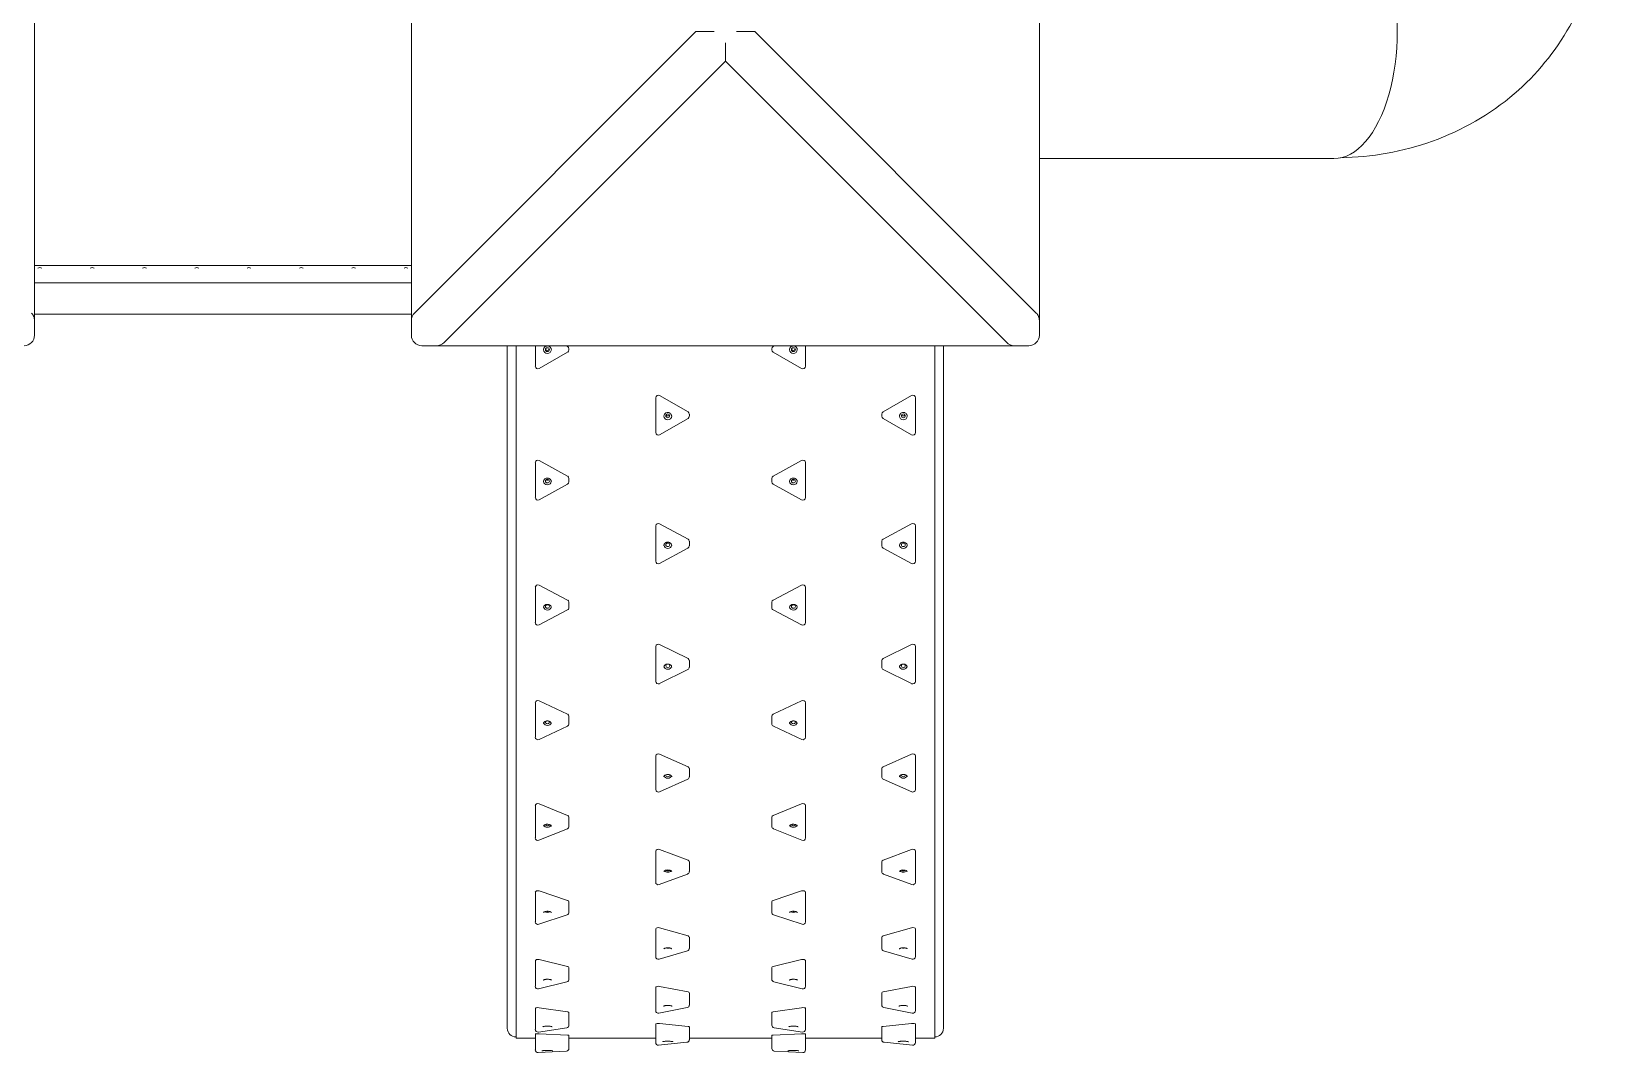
# Model space of a CAD drawing. Header units: metres. Extents: x 0 to 8289, y -3461 to 3061.
# Drawn here: x 4472 to 8289, y -2476 to 0 of the extents above; entities that cross this region are included whole.
import ezdxf

# ---------------------------------------------------------------- set-up
doc = ezdxf.new("R2010")
doc.units = ezdxf.units.M
doc.layers.add('ceco.net 249', color=7, linetype='Continuous', lineweight=9)

msp = doc.modelspace()

# ---------------------------------------------------------------- linework, layer by layer
at = {"layer": 'ceco.net 249'}
for p, q in [((4479.7, 700.7), (4479.7, -700.7)), ((5394.1, 700.7), (5394.1, -700.7)), ((6918, -700.7), (6918, 700.7)), ((6084.2, 0), (6128.9, 0)), ((6183.3, 0), (6227.9, 0)), ((6084.2, 0), (5401.5, -682.7)), ((6156.1, -27.2), (6156.1, -71.8)), ((6227.9, 0), (6910.6, -682.7)), ((6156.1, -71.8), (5473.4, -754.5)), ((6156.1, -71.8), (6838.8, -754.5)), ((7632.6, -308), (6918, -308)), ((5394.1, -567.4), (4479.7, -567.4)), ((5394.1, -609.6), (4479.7, -609.6)), ((5394.1, -685.8), (4479.7, -685.8)), ((4479.7, -700.7), (4479.7, -736.6)), ((5394.1, -700.7), (5394.1, -736.6)), ((6918, -736.6), (6918, -700.7)), ((5419.5, -762), (5455.4, -762)), ((5455.4, -762), (6856.7, -762)), ((5627, -762), (5627, -2417.2)), ((5648.1, -2441.5), (5648.1, -762)), ((5695, -811.7), (5695, -762)), ((5770.3, -762), (5773.4, -763.8)), ((6275.2, -762), (6272, -763.8)), ((6350.5, -811.7), (6350.5, -762)), ((6664.1, -2441.5), (6664.1, -762)), ((6685.1, -2417.2), (6685.1, -762)), ((6856.7, -762), (6892.6, -762)), ((5704.5, -817.2), (5773.4, -777.5)), ((5776.6, -772), (5776.6, -769.2)), ((6268.9, -769.2), (6268.9, -772)), ((6272, -777.5), (6341, -817.2)), ((5987.1, -894), (5987.1, -888.5)), ((5987.1, -972.4), (5987.1, -894)), ((5996.6, -883.1), (6065.5, -922.3)), ((6607.7, -883.1), (6538.7, -922.3)), ((6617.2, -894), (6617.2, -888.5)), ((6617.2, -972.4), (6617.2, -894)), ((5996.5, -977.9), (6065.5, -938.7)), ((6068.7, -933.2), (6068.7, -927.7)), ((6535.6, -927.7), (6535.6, -933.2)), ((6538.8, -938.7), (6607.7, -977.9)), ((5695, -1053.5), (5695, -1045.3)), ((5695, -1130.4), (5695, -1053.5)), ((5704.5, -1040), (5773.4, -1078.4)), ((6341, -1040), (6272, -1078.4)), ((6350.5, -1053.5), (6350.5, -1045.3)), ((6350.5, -1130.4), (6350.5, -1053.5)), ((5704.4, -1135.9), (5773.3, -1097.5)), ((5776.6, -1091.9), (5776.6, -1083.7)), ((6268.9, -1083.7), (6268.9, -1091.9)), ((6272.1, -1097.5), (6341.1, -1135.9)), ((5987.1, -1209.6), (5987.1, -1198.7)), ((5987.1, -1284.4), (5987.1, -1209.6)), ((5996.6, -1193.6), (6065.5, -1231)), ((6607.7, -1193.6), (6538.7, -1231)), ((6617.2, -1209.6), (6617.2, -1198.7)), ((6617.2, -1284.4), (6617.2, -1209.6)), ((5996.4, -1290), (6065.4, -1252.6)), ((6068.7, -1247), (6068.7, -1236.1)), ((6535.6, -1236.1), (6535.6, -1247)), ((6538.9, -1252.6), (6607.8, -1290)), ((5695, -1361.1), (5695, -1347.7)), ((5695, -1433.3), (5695, -1361.1)), ((5704.5, -1342.7), (5773.4, -1378.8)), ((6341, -1342.7), (6272, -1378.8)), ((6350.5, -1361.1), (6350.5, -1347.7)), ((6350.5, -1433.3), (6350.5, -1361.1)), ((5704.3, -1438.9), (5773.2, -1402.8)), ((5776.6, -1397.2), (5776.6, -1383.8)), ((6268.9, -1383.8), (6268.9, -1397.2)), ((6272.3, -1402.8), (6341.2, -1438.9)), ((5996.6, -1486.3), (6065.5, -1520.8)), ((6607.7, -1486.3), (6538.7, -1520.8)), ((5987.1, -1506.9), (5987.1, -1491.1)), ((5987.1, -1575.9), (5987.1, -1506.9)), ((6068.7, -1541.4), (6068.7, -1525.5)), ((6535.6, -1525.5), (6535.6, -1541.4)), ((6617.2, -1506.9), (6617.2, -1491.1)), ((6617.2, -1575.9), (6617.2, -1506.9)), ((5996.2, -1581.5), (6065.2, -1547.1)), ((6539.1, -1547.1), (6608, -1581.5)), ((5695, -1645.9), (5695, -1627.7)), ((5704.5, -1623.2), (5773.4, -1655.8)), ((6341, -1623.2), (6272, -1655.8)), ((6350.5, -1645.9), (6350.5, -1627.7)), ((5695, -1711.1), (5695, -1645.9)), ((5776.6, -1678.5), (5776.6, -1660.3)), ((6268.9, -1660.3), (6268.9, -1678.5)), ((6350.5, -1711.1), (6350.5, -1645.9)), ((5704, -1716.9), (5773, -1684.3)), ((6272.5, -1684.3), (6341.4, -1716.9)), ((5996.6, -1752.4), (6065.5, -1782.9)), ((6607.7, -1752.4), (6538.7, -1782.9)), ((5987.1, -1777), (5987.1, -1756.6)), ((5987.1, -1838), (5987.1, -1777)), ((6068.7, -1807.5), (6068.7, -1787.1)), ((6535.6, -1787.1), (6535.6, -1807.5)), ((6617.2, -1777), (6617.2, -1756.6)), ((6617.2, -1838), (6617.2, -1777)), ((5996, -1843.8), (6064.9, -1813.3)), ((6539.3, -1813.3), (6608.3, -1843.8)), ((5695, -1899.2), (5695, -1876.8)), ((5695, -1955.5), (5695, -1899.2)), ((5704.5, -1872.9), (5773.4, -1901)), ((5776.6, -1927.4), (5776.6, -1904.9)), ((6268.9, -1904.9), (6268.9, -1927.4)), ((6341, -1872.9), (6272, -1901)), ((6350.5, -1899.2), (6350.5, -1876.8)), ((6350.5, -1955.5), (6350.5, -1899.2)), ((5703.7, -1961.4), (5772.7, -1933.3)), ((6272.8, -1933.3), (6341.8, -1961.4)), ((5996.6, -1983.8), (6065.5, -2009.4)), ((6607.7, -1983.8), (6538.7, -2009.4)), ((5987.1, -2011.6), (5987.1, -1987.3)), ((5987.1, -2062.8), (5987.1, -2011.6)), ((6068.7, -2037.2), (6068.7, -2012.9)), ((6535.6, -2012.9), (6535.6, -2037.2)), ((6617.2, -2011.6), (6617.2, -1987.3)), ((6617.2, -2062.8), (6617.2, -2011.6)), ((5995.6, -2068.8), (6064.6, -2043.2)), ((6539.7, -2043.2), (6608.6, -2068.8)), ((5695, -2113.4), (5695, -2087.4)), ((5704.5, -2084.2), (5773.4, -2107)), ((6341, -2084.2), (6272, -2107)), ((6350.5, -2113.4), (6350.5, -2087.4)), ((5695, -2159), (5695, -2113.4)), ((5776.6, -2136.2), (5776.6, -2110.2)), ((6268.9, -2110.2), (6268.9, -2136.2)), ((6350.5, -2159), (6350.5, -2113.4)), ((5703.3, -2165), (5772.2, -2142.2)), ((5996.6, -2173.4), (6065.5, -2193.3)), ((6273.2, -2142.2), (6342.2, -2165)), ((6607.7, -2173.4), (6538.7, -2193.3)), ((5987.1, -2203.6), (5987.1, -2176.1)), ((5987.1, -2243.4), (5987.1, -2203.6)), ((6068.7, -2223.5), (6068.7, -2196)), ((6535.6, -2196), (6535.6, -2223.5)), ((6617.2, -2203.6), (6617.2, -2176.1)), ((6617.2, -2243.4), (6617.2, -2203.6)), ((5704.5, -2250.7), (5773.4, -2267.5)), ((5995.2, -2249.5), (6064.1, -2229.6)), ((6341, -2250.7), (6272, -2267.5)), ((6540.1, -2229.6), (6609.1, -2249.5)), ((5695, -2281.8), (5695, -2253)), ((5695, -2315.4), (5695, -2281.8)), ((5776.6, -2298.6), (5776.6, -2269.8)), ((6268.9, -2269.8), (6268.9, -2298.6)), ((6350.5, -2281.8), (6350.5, -2253)), ((6350.5, -2315.4), (6350.5, -2281.8)), ((5702.8, -2321.6), (5771.8, -2304.8)), ((5987.1, -2347.2), (5987.1, -2317.4)), ((5996.6, -2315.5), (6065.5, -2329.1)), ((6273.7, -2304.8), (6342.6, -2321.6)), ((6607.7, -2315.5), (6538.7, -2329.1)), ((6617.2, -2347.2), (6617.2, -2317.4)), ((5987.1, -2374.4), (5987.1, -2347.2)), ((6068.7, -2360.8), (6068.7, -2331)), ((6535.6, -2331), (6535.6, -2360.8)), ((6617.2, -2374.4), (6617.2, -2347.2)), ((5695, -2399.4), (5695, -2368.8)), ((5695, -2420), (5695, -2399.4)), ((5704.5, -2367.3), (5773.4, -2377.6)), ((5776.6, -2409.7), (5776.6, -2379.1)), ((5994.6, -2380.7), (6063.6, -2367.1)), ((6268.9, -2379.1), (6268.9, -2409.7)), ((6341, -2367.3), (6272, -2377.6)), ((6350.5, -2399.4), (6350.5, -2368.8)), ((6350.5, -2420), (6350.5, -2399.4)), ((6540.7, -2367.1), (6609.6, -2380.7)), ((5695, -2441.5), (5648.1, -2441.5)), ((5695, -2462.7), (5695, -2431)), ((5702.3, -2426.3), (5771.2, -2416)), ((5704.5, -2430.6), (5773.4, -2434)), ((5776.6, -2466.1), (5776.6, -2434.5)), ((5987.1, -2441.5), (5776.6, -2441.5)), ((5987.1, -2438), (5987.1, -2406.7)), ((5987.1, -2451.8), (5987.1, -2438)), ((5996.6, -2405.8), (6065.5, -2412.7)), ((6068.7, -2444.9), (6068.7, -2413.6)), ((6268.9, -2441.5), (6068.7, -2441.5)), ((6268.9, -2434.5), (6268.9, -2466.1)), ((6341, -2430.6), (6272, -2434)), ((6274.3, -2416), (6343.2, -2426.3)), ((6350.5, -2462.7), (6350.5, -2431)), ((6535.6, -2441.5), (6350.5, -2441.5)), ((6535.6, -2413.6), (6535.6, -2444.9)), ((6607.7, -2405.8), (6538.7, -2412.7)), ((6617.2, -2438), (6617.2, -2406.7)), ((6617.2, -2451.8), (6617.2, -2438)), ((6664.1, -2441.5), (6617.2, -2441.5)), ((5695, -2469.6), (5695, -2462.7)), ((5701.6, -2475.9), (5770.6, -2472.5)), ((5994, -2458.1), (6063, -2451.2)), ((6274.9, -2472.5), (6343.8, -2475.9)), ((6350.5, -2469.6), (6350.5, -2462.7)), ((6541.3, -2451.2), (6610.2, -2458.1))]:
    msp.add_line(p, q, dxfattribs=at)
for centre, radius, start, end in [((4492.8, -585.4), 12.7, 68.0578, 111.9422), ((4619.8, -585.4), 12.7, 68.0578, 111.9422), ((4746.8, -585.4), 12.7, 68.0578, 111.9422), ((4873.8, -585.4), 12.7, 68.0578, 111.9422), ((5000.1, -585.4), 12.7, 68.0578, 111.9422), ((5127.1, -585.4), 12.7, 68.0578, 111.9422), ((5254.1, -585.4), 12.7, 68.0578, 111.9422), ((5381.1, -585.4), 12.7, 68.0578, 111.9422), ((5419.5, -700.7), 25.4, 135, 180), ((4454.3, -736.6), 25.4, 270, 0), ((5419.5, -736.6), 25.4, 180, 270), ((5455.4, -736.6), 25.4, 270, 315), ((6856.7, -736.6), 25.4, 225, 270), ((6892.6, -736.6), 25.4, 270, 0), ((5770.3, -772), 6.35, 299.9055, 0), ((6275.2, -772), 6.35, 180, 240.0945), ((5701.3, -811.7), 6.35, 180, 299.9055), ((6344.2, -811.7), 6.35, 240.0945, 0), ((6062.3, -933.2), 6.35, 299.6217, 0), ((6541.9, -933.2), 6.35, 180, 240.3783), ((5993.4, -972.4), 6.35, 180, 299.6217), ((6610.8, -972.4), 6.35, 240.3783, 0), ((5770.3, -1091.9), 6.35, 299.1474, 0), ((6275.2, -1091.9), 6.35, 180, 240.8526), ((5701.3, -1130.4), 6.35, 180, 299.1474), ((6344.2, -1130.4), 6.35, 240.8526, 0), ((6062.3, -1247), 6.35, 298.4812, 0), ((6541.9, -1247), 6.35, 180, 241.5188), ((5993.4, -1284.4), 6.35, 180, 298.4812), ((6610.8, -1284.4), 6.35, 241.5188, 0), ((5770.3, -1397.2), 6.35, 297.6211, 0), ((6275.2, -1397.2), 6.35, 180, 242.3789), ((5701.3, -1433.3), 6.35, 180, 297.6211), ((6344.2, -1433.3), 6.35, 242.3789, 0), ((6062.3, -1541.4), 6.35, 296.5651, 0), ((6541.9, -1541.4), 6.35, 180, 243.4349), ((5993.4, -1575.9), 6.35, 180, 296.5651), ((6610.8, -1575.9), 6.35, 243.4349, 0), ((5770.3, -1678.5), 6.35, 295.3112, 0), ((6275.2, -1678.5), 6.35, 180, 244.6888), ((5701.3, -1711.1), 6.35, 180, 295.3112), ((6344.2, -1711.1), 6.35, 244.6888, 0), ((6062.3, -1807.5), 6.35, 293.8587, 0), ((6541.9, -1807.5), 6.35, 180, 246.1413), ((5993.4, -1838), 6.35, 180, 293.8587), ((6610.8, -1838), 6.35, 246.1413, 0), ((5770.3, -1927.4), 6.35, 292.2077, 0), ((6275.2, -1927.4), 6.35, 180, 247.7923), ((5701.3, -1955.5), 6.35, 180, 292.2077), ((6344.2, -1955.5), 6.35, 247.7923, 0), ((6062.3, -2037.2), 6.35, 290.3606, 0), ((6541.9, -2037.2), 6.35, 180, 249.6394), ((5993.4, -2062.8), 6.35, 180, 290.3606), ((6610.8, -2062.8), 6.35, 249.6394, 0), ((5770.3, -2136.2), 6.35, 288.3225, 0), ((6275.2, -2136.2), 6.35, 180, 251.6775), ((5701.3, -2159), 6.35, 180, 288.3225), ((6344.2, -2159), 6.35, 251.6775, 0), ((5993.4, -2243.4), 6.35, 180, 286.1021), ((6062.3, -2223.5), 6.35, 286.1021, 0), ((6541.9, -2223.5), 6.35, 180, 253.8979), ((6610.8, -2243.4), 6.35, 253.8979, 0), ((5701.3, -2315.4), 6.35, 180, 283.7122), ((5770.3, -2298.6), 6.35, 283.7122, 0), ((6275.2, -2298.6), 6.35, 180, 256.2878), ((6344.2, -2315.4), 6.35, 256.2878, 0), ((6062.3, -2360.8), 6.35, 281.1702, 0), ((6541.9, -2360.8), 6.35, 180, 258.8298), ((5993.4, -2374.4), 6.35, 180, 281.1702), ((6610.8, -2374.4), 6.35, 258.8298, 0), ((5648.1, -2417.2), 21.1, 180, 270), ((5701.3, -2420), 6.35, 180, 278.4988), ((5770.3, -2409.7), 6.35, 278.4988, 0), ((6275.2, -2409.7), 6.35, 180, 261.5012), ((6344.2, -2420), 6.35, 261.5012, 0), ((6664.1, -2417.2), 21.1, 270, 360), ((5701.3, -2469.6), 6.35, 180, 272.8807), ((5770.3, -2466.1), 6.35, 272.8807, 0), ((5993.4, -2451.8), 6.35, 180, 275.7251), ((6062.3, -2444.9), 6.35, 275.7251, 0), ((6275.2, -2466.1), 6.35, 180, 267.1193), ((6344.2, -2469.6), 6.35, 267.1193, 0), ((6541.9, -2444.9), 6.35, 180, 264.2749), ((6610.8, -2451.8), 6.35, 264.2749, 0)]:
    msp.add_arc(centre, radius, start, end, dxfattribs=at)
at = {"layer": 'ceco.net 249', "extrusion": (0, 0, -1)}
for centre, major_axis, ratio, start_param, end_param in [((7632.6, 0), (0, 308), 0.5, 0, 3.141593), ((7632.6, 0), (0, 308), 0.5, 0, 3.141593), ((5724.3, -771.5), (9.52, 0), 0.996195, 0.029204, 3.112388), ((5724.3, -769.2), (4.76, 0), 0.996195, 0.235473, 2.90612), ((5770.3, -769.2), (6.35, 0), 0.996195, 5.235988, 6.283185), ((6275.2, -769.2), (-6.35, 0), 0.996195, 0, 1.047198), ((6321.2, -771.5), (-9.52, 0), 0.996195, 3.170797, 6.253981), ((6321.2, -769.2), (-4.76, 0), 0.996195, 3.377066, 6.047712), ((5993.4, -888.5), (6.35, 0), 0.984808, 3.141593, 5.235988), ((6610.8, -888.5), (-6.35, 0), 0.984808, 1.047198, 3.141593), ((6016.4, -932.1), (9.52, 0), 0.984808, 0.059118, 3.082475), ((6016.4, -927.7), (4.76, 0), 0.984808, 0.489523, 2.652069), ((6062.3, -927.7), (6.35, 0), 0.984808, 5.235988, 6.283185), ((6541.9, -927.7), (-6.35, 0), 0.984808, 0, 1.047198), ((6587.9, -932.1), (-9.52, 0), 0.984808, 3.20071, 6.224067), ((6587.9, -927.7), (-4.76, 0), 0.984808, 3.631116, 5.793662), ((5701.3, -1045.3), (6.35, 0), 0.965926, 3.141593, 5.235988), ((6344.2, -1045.3), (-6.35, 0), 0.965926, 1.047198, 3.141593), ((5724.3, -1090.3), (9.52, 0), 0.965926, 0.090535, 3.051058), ((5724.3, -1083.7), (4.76, 0), 0.965926, 0.795954, 2.345639), ((5770.3, -1083.7), (6.35, 0), 0.965926, 5.235988, 6.283185), ((6275.2, -1083.7), (-6.35, 0), 0.965926, 0, 1.047198), ((6321.2, -1090.3), (-9.52, 0), 0.965926, 3.232128, 6.19265), ((6321.2, -1083.7), (-4.76, 0), 0.965926, 3.937546, 5.487232), ((5993.4, -1198.7), (6.35, 0), 0.939693, 3.141593, 5.235988), ((6610.8, -1198.7), (-6.35, 0), 0.939693, 1.047198, 3.141593), ((6016.4, -1244.8), (9.52, 0), 0.939693, 0.124446, 3.017147), ((6016.4, -1236.1), (4.76, 0), 0.939693, 1.327658, 1.813934), ((6062.3, -1236.1), (6.35, 0), 0.939693, 5.235988, 6.283185), ((6541.9, -1236.1), (-6.35, 0), 0.939693, 0, 1.047198), ((6587.9, -1244.8), (-9.52, 0), 0.939693, 3.266038, 6.15874), ((6587.9, -1236.1), (-4.76, 0), 0.939693, 4.469251, 4.955527), ((5701.3, -1347.7), (6.35, 0), 0.906308, 3.141593, 5.235988), ((6344.2, -1347.7), (-6.35, 0), 0.906308, 1.047198, 3.141593), ((5724.3, -1394.5), (9.52, 0), 0.906308, 0.162211, 2.979382), ((5770.3, -1383.8), (6.35, 0), 0.906308, 5.235988, 6.283185), ((6275.2, -1383.8), (-6.35, 0), 0.906308, 0, 1.047198), ((6321.2, -1394.5), (-9.52, 0), 0.906308, 3.303804, 6.120974), ((5993.4, -1491.1), (6.35, 0), 0.866025, 3.141593, 5.235988), ((6610.8, -1491.1), (-6.35, 0), 0.866025, 1.047198, 3.141593), ((6062.3, -1525.5), (6.35, 0), 0.866025, 5.235988, 6.283185), ((6541.9, -1525.5), (-6.35, 0), 0.866025, 0, 1.047198), ((6016.4, -1538.2), (9.52, 0), 0.866025, 0.205877, 2.935715), ((6587.9, -1538.2), (-9.52, 0), 0.866025, 3.34747, 6.077308), ((5701.3, -1627.7), (6.35, 0), 0.819152, 3.141593, 5.235988), ((6344.2, -1627.7), (-6.35, 0), 0.819152, 1.047198, 3.141593), ((5724.3, -1674.9), (9.52, 0), 0.819152, 0.258783, 2.882809), ((5724.3, -1674.9), (4.76, 0), 0.819152, 1.570796, 3.827599), ((5724.3, -1674.9), (4.76, 0), 0.819152, 5.597179, 7.853982), ((5770.3, -1660.3), (6.35, 0), 0.819152, 5.235988, 6.283185), ((6275.2, -1660.3), (-6.35, 0), 0.819152, 0, 1.047198), ((6321.2, -1674.9), (-9.52, 0), 0.819152, 3.400376, 6.024402), ((6321.2, -1674.9), (-4.76, 0), 0.819152, 4.712389, 6.969191), ((6321.2, -1674.9), (-4.76, 0), 0.819152, 2.455587, 4.712389), ((5993.4, -1756.6), (6.35, 0), 0.766044, 3.141593, 5.235988), ((6610.8, -1756.6), (-6.35, 0), 0.766044, 1.047198, 3.141593), ((6062.3, -1787.1), (6.35, 0), 0.766044, 5.235988, 6.283185), ((6541.9, -1787.1), (-6.35, 0), 0.766044, 0, 1.047198), ((6016.4, -1803.4), (9.52, 0), 0.766044, 0.326678, 2.814915), ((6016.4, -1803.4), (4.76, 0), 0.766044, 1.570796, 3.405314), ((6016.4, -1803.4), (4.76, 0), 0.766044, 6.019464, 7.853982), ((6587.9, -1803.4), (-9.52, 0), 0.766044, 3.46827, 5.956508), ((6587.9, -1803.4), (-4.76, 0), 0.766044, 4.712389, 6.546907), ((6587.9, -1803.4), (-4.76, 0), 0.766044, 2.877871, 4.712389), ((5701.3, -1876.8), (6.35, 0), 0.707107, 3.141593, 5.235988), ((5770.3, -1904.9), (6.35, 0), 0.707107, 5.235988, 6.283185), ((6275.2, -1904.9), (-6.35, 0), 0.707107, 0, 1.047198), ((6344.2, -1876.8), (-6.35, 0), 0.707107, 1.047198, 3.141593), ((5724.3, -1922.9), (9.52, 0), 0.707107, 0.419233, 2.72236), ((5724.3, -1922.9), (4.76, 0), 0.707107, 1.570796, 3.036765), ((5724.3, -1922.9), (4.76, 0), 0.707107, 0.104827, 1.570796), ((6321.2, -1922.9), (-9.52, 0), 0.707107, 3.560826, 5.863952), ((6321.2, -1922.9), (-4.76, 0), 0.707107, 4.712389, 6.178358), ((6321.2, -1922.9), (-4.76, 0), 0.707107, 3.24642, 4.712389), ((5993.4, -1987.3), (6.35, 0), 0.642788, 3.141593, 5.235988), ((6610.8, -1987.3), (-6.35, 0), 0.642788, 1.047198, 3.141593), ((6062.3, -2012.9), (6.35, 0), 0.642788, 5.235988, 6.283185), ((6541.9, -2012.9), (-6.35, 0), 0.642788, 0, 1.047198), ((6016.4, -2032.4), (9.52, 0), 0.642788, 0.551509, 2.590084), ((6016.4, -2032.4), (4.76, 0), 0.642788, 1.570796, 2.629827), ((6016.4, -2032.4), (4.76, 0), 0.642788, 0.511766, 1.570796), ((6587.9, -2032.4), (-9.52, 0), 0.642788, 3.693101, 5.731677), ((6587.9, -2032.4), (-4.76, 0), 0.642788, 4.712389, 5.77142), ((6587.9, -2032.4), (-4.76, 0), 0.642788, 3.653358, 4.712389), ((5701.3, -2087.4), (6.35, 0), 0.573576, 3.141593, 5.235988), ((6344.2, -2087.4), (-6.35, 0), 0.573576, 1.047198, 3.141593), ((5724.3, -2131), (9.52, 0), 0.573576, 0.750967, 2.390626), ((5724.3, -2131), (4.76, 0), 0.573576, 1.570796, 1.962958), ((5724.3, -2131), (4.76, 0), 0.573576, 1.178634, 1.570796), ((5770.3, -2110.2), (6.35, 0), 0.573576, 5.235988, 6.283185), ((6275.2, -2110.2), (-6.35, 0), 0.573576, 0, 1.047198), ((6321.2, -2131), (-9.52, 0), 0.573576, 3.892559, 5.532219), ((6321.2, -2131), (-4.76, 0), 0.573576, 4.712389, 5.104551), ((6321.2, -2131), (-4.76, 0), 0.573576, 4.320227, 4.712389), ((5993.4, -2176.1), (6.35, 0), 0.5, 3.141593, 5.235988), ((6610.8, -2176.1), (-6.35, 0), 0.5, 1.047198, 3.141593), ((6062.3, -2196), (6.35, 0), 0.5, 5.235988, 6.283185), ((6541.9, -2196), (-6.35, 0), 0.5, 0, 1.047198), ((5701.3, -2253), (6.35, 0), 0.422618, 3.141593, 5.235988), ((6016.4, -2218), (9.52, 0), 0.5, 1.11323, 2.028363), ((6344.2, -2253), (-6.35, 0), 0.422618, 1.047198, 3.141593), ((6587.9, -2218), (-9.52, 0), 0.5, 4.254823, 5.169955), ((5770.3, -2269.8), (6.35, 0), 0.422618, 5.235988, 6.283185), ((6275.2, -2269.8), (-6.35, 0), 0.422618, 0, 1.047198), ((5993.4, -2317.4), (6.35, 0), 0.34202, 3.141593, 5.235988), ((6610.8, -2317.4), (-6.35, 0), 0.34202, 1.047198, 3.141593), ((6062.3, -2331), (6.35, 0), 0.34202, 5.235988, 6.283185), ((6541.9, -2331), (-6.35, 0), 0.34202, 0, 1.047198), ((5701.3, -2368.8), (6.35, 0), 0.258819, 3.141593, 5.235988), ((5770.3, -2379.1), (6.35, 0), 0.258819, 5.235988, 6.283185), ((6275.2, -2379.1), (-6.35, 0), 0.258819, 0, 1.047198), ((6344.2, -2368.8), (-6.35, 0), 0.258819, 1.047198, 3.141593), ((5701.3, -2431), (6.35, 0), 0.087156, 3.141593, 5.235988), ((5770.3, -2434.5), (6.35, 0), 0.087156, 5.235988, 6.283185), ((5993.4, -2406.7), (6.35, 0), 0.173648, 3.141593, 5.235988), ((6062.3, -2413.6), (6.35, 0), 0.173648, 5.235988, 6.283185), ((6275.2, -2434.5), (-6.35, 0), 0.087156, 0, 1.047198), ((6344.2, -2431), (-6.35, 0), 0.087156, 1.047198, 3.141593), ((6541.9, -2413.6), (-6.35, 0), 0.173648, 0, 1.047198), ((6610.8, -2406.7), (-6.35, 0), 0.173648, 1.047198, 3.141593)]:
    msp.add_ellipse(centre, major_axis=major_axis, ratio=ratio, start_param=start_param, end_param=end_param, dxfattribs=at)
for centre, major_axis, ratio in [((5724.3, -771.5), (4.76, 0), 0.996195), ((6321.2, -771.5), (-4.76, 0), 0.996195), ((6016.4, -932.1), (4.76, 0), 0.984808), ((6587.9, -932.1), (-4.76, 0), 0.984808), ((5724.3, -1090.3), (4.76, 0), 0.965926), ((6321.2, -1090.3), (-4.76, 0), 0.965926), ((6016.4, -1244.8), (4.76, 0), 0.939693), ((6587.9, -1244.8), (-4.76, 0), 0.939693), ((5724.3, -1394.5), (4.76, 0), 0.906308), ((6321.2, -1394.5), (-4.76, 0), 0.906308), ((6016.4, -1538.2), (4.76, 0), 0.866025), ((6587.9, -1538.2), (-4.76, 0), 0.866025)]:
    msp.add_ellipse(centre, major_axis=major_axis, ratio=ratio, dxfattribs=at)
at = {"layer": 'ceco.net 249'}
for points, knots in [([(7649, -306.2), (7724.1, -304.6), (7799.8, -291.8), (7943.6, -240.2), (8011.7, -201.6), (8124.4, -104.8), (8170.3, -48.6), (8239.8, 75.5), (8263.4, 143.3), (8289.1, 287.2), (8289.5, 363.3), (8273.8, 474.3), (8265.9, 511), (8255.5, 546.9)], [1.873243, 1.873243, 1.873243, 1.873243, 2.16599, 2.16599, 2.454588, 2.454588, 2.718724, 2.718724, 2.984894, 2.984894, 3.275863, 3.275863, 3.422628, 3.422628, 3.422628, 3.422628]), ([(4479.7, -700.7), (4479.7, -697.4), (4479.1, -694), (4476.6, -687.9), (4474.7, -685), (4472.3, -682.7)], [0, 0, 0, 0, 0.0098623, 0.0098623, 0.01982117, 0.01982117, 0.01982117, 0.01982117]), ([(6918, -700.7), (6918, -697.4), (6917.4, -694), (6914.9, -687.9), (6913, -685), (6910.6, -682.7)], [0, 0, 0, 0, 0.0098623, 0.0098623, 0.01982117, 0.01982117, 0.01982117, 0.01982117]), ([(5733.8, -772), (5733.8, -771), (5733.7, -770), (5733, -768.1), (5732.5, -767.1), (5731.3, -765.5), (5730.6, -764.8), (5728.9, -763.7), (5728, -763.2), (5726, -762.6), (5725, -762.5), (5723, -762.6), (5722, -762.8), (5720.1, -763.5), (5719.2, -764), (5717.6, -765.2), (5716.9, -766), (5715.8, -767.6), (5715.4, -768.6), (5714.9, -770.3), (5714.8, -771.2), (5714.8, -772)], [3.141593, 3.141593, 3.141593, 3.141593, 3.463781, 3.463781, 3.785518, 3.785518, 4.106105, 4.106105, 4.425337, 4.425337, 4.743546, 4.743546, 5.061427, 5.061427, 5.379788, 5.379788, 5.699269, 5.699269, 6.020103, 6.020103, 6.283185, 6.283185, 6.283185, 6.283185]), ([(6330.7, -772), (6330.7, -771), (6330.5, -770), (6329.9, -768.1), (6329.4, -767.1), (6328.2, -765.5), (6327.4, -764.8), (6325.8, -763.7), (6324.8, -763.2), (6322.9, -762.6), (6321.9, -762.5), (6319.9, -762.6), (6318.9, -762.8), (6317, -763.5), (6316.1, -764), (6314.5, -765.2), (6313.8, -766), (6312.7, -767.6), (6312.2, -768.6), (6311.8, -770.3), (6311.6, -771.2), (6311.6, -772)], [3.141593, 3.141593, 3.141593, 3.141593, 3.463781, 3.463781, 3.785518, 3.785518, 4.106105, 4.106105, 4.425337, 4.425337, 4.743546, 4.743546, 5.061427, 5.061427, 5.379788, 5.379788, 5.699269, 5.699269, 6.020103, 6.020103, 6.283185, 6.283185, 6.283185, 6.283185]), ([(6025.9, -933.2), (6025.9, -932.2), (6025.7, -931.2), (6025.1, -929.3), (6024.6, -928.4), (6023.3, -926.8), (6022.6, -926.1), (6020.9, -925), (6020, -924.5), (6018, -924), (6017, -923.9), (6015, -924), (6014, -924.1), (6012.2, -924.8), (6011.3, -925.3), (6009.7, -926.5), (6009, -927.2), (6007.9, -928.9), (6007.5, -929.8), (6007, -931.6), (6006.9, -932.4), (6006.9, -933.2)], [3.141593, 3.141593, 3.141593, 3.141593, 3.470616, 3.470616, 3.79754, 3.79754, 4.119465, 4.119465, 4.436112, 4.436112, 4.749172, 4.749172, 5.061192, 5.061192, 5.374869, 5.374869, 5.69257, 5.69257, 6.015604, 6.015604, 6.283185, 6.283185, 6.283185, 6.283185]), ([(6597.4, -933.2), (6597.4, -932.2), (6597.2, -931.2), (6596.6, -929.3), (6596.1, -928.4), (6594.8, -926.8), (6594.1, -926.1), (6592.4, -925), (6591.5, -924.5), (6589.5, -924), (6588.5, -923.9), (6586.5, -924), (6585.5, -924.1), (6583.6, -924.8), (6582.8, -925.3), (6581.2, -926.5), (6580.5, -927.2), (6579.4, -928.9), (6578.9, -929.8), (6578.4, -931.6), (6578.3, -932.4), (6578.3, -933.2)], [3.141593, 3.141593, 3.141593, 3.141593, 3.470616, 3.470616, 3.79754, 3.79754, 4.119465, 4.119465, 4.436112, 4.436112, 4.749172, 4.749172, 5.061192, 5.061192, 5.374869, 5.374869, 5.69257, 5.69257, 6.015604, 6.015604, 6.283185, 6.283185, 6.283185, 6.283185]), ([(5733.8, -1091.9), (5733.8, -1090.9), (5733.6, -1089.9), (5733, -1088.1), (5732.4, -1087.2), (5731.2, -1085.6), (5730.4, -1085), (5728.7, -1083.9), (5727.8, -1083.5), (5725.8, -1083), (5724.8, -1082.9), (5722.9, -1083), (5721.9, -1083.2), (5720, -1083.8), (5719.2, -1084.3), (5717.6, -1085.5), (5716.9, -1086.2), (5715.8, -1087.7), (5715.4, -1088.6), (5714.9, -1090.3), (5714.8, -1091.1), (5714.8, -1091.9)], [3.141593, 3.141593, 3.141593, 3.141593, 3.482999, 3.482999, 3.818336, 3.818336, 4.140998, 4.140998, 4.452622, 4.452622, 4.757882, 4.757882, 5.061538, 5.061538, 5.368136, 5.368136, 5.682273, 5.682273, 6.007918, 6.007918, 6.283185, 6.283185, 6.283185, 6.283185]), ([(6330.7, -1091.9), (6330.7, -1090.9), (6330.5, -1089.9), (6329.8, -1088.1), (6329.3, -1087.2), (6328, -1085.6), (6327.3, -1085), (6325.6, -1083.9), (6324.6, -1083.5), (6322.7, -1083), (6321.7, -1082.9), (6319.7, -1083), (6318.8, -1083.2), (6316.9, -1083.8), (6316, -1084.3), (6314.5, -1085.5), (6313.8, -1086.2), (6312.7, -1087.7), (6312.3, -1088.6), (6311.8, -1090.3), (6311.6, -1091.1), (6311.6, -1091.9)], [3.141593, 3.141593, 3.141593, 3.141593, 3.482999, 3.482999, 3.818336, 3.818336, 4.140998, 4.140998, 4.452622, 4.452622, 4.757882, 4.757882, 5.061538, 5.061538, 5.368136, 5.368136, 5.682273, 5.682273, 6.007918, 6.007918, 6.283185, 6.283185, 6.283185, 6.283185]), ([(6025.9, -1247), (6025.9, -1246), (6025.7, -1245), (6025, -1243.2), (6024.4, -1242.3), (6023.1, -1240.9), (6022.3, -1240.2), (6020.6, -1239.3), (6019.7, -1238.9), (6017.8, -1238.5), (6016.8, -1238.4), (6014.9, -1238.5), (6013.9, -1238.7), (6012.1, -1239.3), (6011.2, -1239.7), (6009.7, -1240.8), (6009, -1241.5), (6007.9, -1243), (6007.5, -1243.8), (6007, -1245.4), (6006.9, -1246.2), (6006.9, -1247)], [3.141593, 3.141593, 3.141593, 3.141593, 3.502777, 3.502777, 3.848678, 3.848678, 4.169203, 4.169203, 4.473032, 4.473032, 4.768965, 4.768965, 5.063231, 5.063231, 5.36126, 5.36126, 5.669587, 5.669587, 5.996587, 5.996587, 6.283185, 6.283185, 6.283185, 6.283185]), ([(6597.4, -1247), (6597.4, -1246), (6597.2, -1245), (6596.5, -1243.2), (6595.9, -1242.3), (6594.6, -1240.9), (6593.8, -1240.2), (6592.1, -1239.3), (6591.2, -1238.9), (6589.3, -1238.5), (6588.3, -1238.4), (6586.3, -1238.5), (6585.4, -1238.7), (6583.6, -1239.3), (6582.7, -1239.7), (6581.2, -1240.8), (6580.5, -1241.5), (6579.4, -1243), (6579, -1243.8), (6578.5, -1245.4), (6578.3, -1246.2), (6578.3, -1247)], [3.141593, 3.141593, 3.141593, 3.141593, 3.502777, 3.502777, 3.848678, 3.848678, 4.169203, 4.169203, 4.473032, 4.473032, 4.768965, 4.768965, 5.063231, 5.063231, 5.36126, 5.36126, 5.669587, 5.669587, 5.996587, 5.996587, 6.283185, 6.283185, 6.283185, 6.283185]), ([(5733.8, -1397.2), (5733.8, -1396.2), (5733.6, -1395.3), (5732.8, -1393.5), (5732.2, -1392.7), (5730.9, -1391.3), (5730.1, -1390.7), (5728.3, -1389.9), (5727.4, -1389.6), (5725.5, -1389.2), (5724.6, -1389.1), (5722.6, -1389.2), (5721.7, -1389.4), (5719.9, -1390), (5719.1, -1390.4), (5717.6, -1391.4), (5716.9, -1392.1), (5715.8, -1393.4), (5715.4, -1394.2), (5714.9, -1395.7), (5714.8, -1396.4), (5714.8, -1397.2)], [3.141593, 3.141593, 3.141593, 3.141593, 3.533512, 3.533512, 3.888521, 3.888521, 4.201653, 4.201653, 4.495473, 4.495473, 4.781854, 4.781854, 5.06697, 5.06697, 5.355887, 5.355887, 5.656088, 5.656088, 5.981027, 5.981027, 6.283185, 6.283185, 6.283185, 6.283185]), ([(6330.7, -1397.2), (6330.7, -1396.2), (6330.5, -1395.3), (6329.7, -1393.5), (6329.1, -1392.7), (6327.7, -1391.3), (6326.9, -1390.7), (6325.2, -1389.9), (6324.3, -1389.6), (6322.4, -1389.2), (6321.4, -1389.1), (6319.5, -1389.2), (6318.6, -1389.4), (6316.8, -1390), (6316, -1390.4), (6314.5, -1391.4), (6313.8, -1392.1), (6312.7, -1393.4), (6312.3, -1394.2), (6311.8, -1395.7), (6311.6, -1396.4), (6311.6, -1397.2)], [3.141593, 3.141593, 3.141593, 3.141593, 3.533512, 3.533512, 3.888521, 3.888521, 4.201653, 4.201653, 4.495473, 4.495473, 4.781854, 4.781854, 5.06697, 5.06697, 5.355887, 5.355887, 5.656088, 5.656088, 5.981027, 5.981027, 6.283185, 6.283185, 6.283185, 6.283185]), ([(6025.9, -1541.4), (6025.9, -1540.5), (6025.7, -1539.5), (6024.8, -1537.8), (6024.2, -1537.1), (6022.7, -1535.9), (6022, -1535.4), (6020.2, -1534.6), (6019.3, -1534.3), (6017.4, -1534), (6016.5, -1534), (6014.6, -1534.1), (6013.6, -1534.3), (6011.9, -1534.9), (6011, -1535.3), (6009.6, -1536.2), (6009, -1536.7), (6007.9, -1538), (6007.5, -1538.7), (6007, -1540), (6006.9, -1540.7), (6006.9, -1541.4)], [3.141593, 3.141593, 3.141593, 3.141593, 3.582445, 3.582445, 3.936022, 3.936022, 4.236013, 4.236013, 4.519021, 4.519021, 4.796754, 4.796754, 5.073832, 5.073832, 5.353903, 5.353903, 5.644116, 5.644116, 5.961764, 5.961764, 6.283185, 6.283185, 6.283185, 6.283185]), ([(6597.4, -1541.4), (6597.4, -1540.5), (6597.2, -1539.5), (6596.2, -1537.8), (6595.6, -1537.1), (6594.2, -1535.9), (6593.4, -1535.4), (6591.7, -1534.6), (6590.8, -1534.3), (6588.9, -1534), (6587.9, -1534), (6586, -1534.1), (6585.1, -1534.3), (6583.3, -1534.9), (6582.5, -1535.3), (6581.1, -1536.2), (6580.4, -1536.7), (6579.4, -1538), (6579, -1538.7), (6578.5, -1540), (6578.3, -1540.7), (6578.3, -1541.4)], [3.141593, 3.141593, 3.141593, 3.141593, 3.582445, 3.582445, 3.936022, 3.936022, 4.236013, 4.236013, 4.519021, 4.519021, 4.796754, 4.796754, 5.073832, 5.073832, 5.353903, 5.353903, 5.644116, 5.644116, 5.961764, 5.961764, 6.283185, 6.283185, 6.283185, 6.283185]), ([(5733.8, -1678.5), (5733.8, -1677.6), (5733.5, -1676.7), (5732.4, -1675.1), (5731.8, -1674.4), (5730.4, -1673.4), (5729.6, -1673), (5727.9, -1672.3), (5727, -1672.1), (5725.1, -1671.9), (5724.1, -1671.8), (5722.2, -1672), (5721.2, -1672.2), (5719.5, -1672.8), (5718.7, -1673.1), (5717.3, -1674), (5716.7, -1674.5), (5715.7, -1675.6), (5715.4, -1676.2), (5714.9, -1677.3), (5714.8, -1677.9), (5714.8, -1678.5)], [3.141593, 3.141593, 3.141593, 3.141593, 3.666221, 3.666221, 3.994502, 3.994502, 4.277738, 4.277738, 4.550639, 4.550639, 4.821391, 4.821391, 5.092036, 5.092036, 5.364168, 5.364168, 5.643634, 5.643634, 5.949443, 5.949443, 6.283185, 6.283185, 6.283185, 6.283185]), ([(6330.7, -1678.5), (6330.7, -1677.6), (6330.4, -1676.7), (6329.3, -1675.1), (6328.7, -1674.4), (6327.3, -1673.4), (6326.5, -1673), (6324.8, -1672.3), (6323.8, -1672.1), (6321.9, -1671.9), (6321, -1671.8), (6319.1, -1672), (6318.1, -1672.2), (6316.4, -1672.8), (6315.6, -1673.1), (6314.2, -1674), (6313.6, -1674.5), (6312.6, -1675.6), (6312.3, -1676.2), (6311.8, -1677.3), (6311.6, -1677.9), (6311.6, -1678.5)], [3.141593, 3.141593, 3.141593, 3.141593, 3.666221, 3.666221, 3.994502, 3.994502, 4.277738, 4.277738, 4.550639, 4.550639, 4.821391, 4.821391, 5.092036, 5.092036, 5.364168, 5.364168, 5.643634, 5.643634, 5.949443, 5.949443, 6.283185, 6.283185, 6.283185, 6.283185]), ([(6025.9, -1807.5), (6025.9, -1807.1), (6025.8, -1806.7), (6025.4, -1805.6), (6024.9, -1805), (6023.6, -1803.8), (6023, -1803.4), (6021.4, -1802.6), (6020.6, -1802.3), (6018.8, -1801.9), (6017.8, -1801.7), (6015.9, -1801.7), (6014.9, -1801.7), (6013, -1802.1), (6012.1, -1802.3), (6010.5, -1803), (6009.8, -1803.4), (6008.6, -1804.2), (6008.1, -1804.7), (6007.4, -1805.6), (6007.1, -1806.1), (6006.9, -1806.9), (6006.9, -1807.2), (6006.9, -1807.5)], [3.141593, 3.141593, 3.141593, 3.141593, 3.455752, 3.455752, 3.85881, 3.85881, 4.137846, 4.137846, 4.403862, 4.403862, 4.669198, 4.669198, 4.935316, 4.935316, 5.200967, 5.200967, 5.46622, 5.46622, 5.737859, 5.737859, 6.043681, 6.043681, 6.283185, 6.283185, 6.283185, 6.283185]), ([(6597.4, -1807.5), (6597.4, -1807.1), (6597.3, -1806.7), (6596.9, -1805.6), (6596.4, -1805), (6595.1, -1803.8), (6594.4, -1803.4), (6592.9, -1802.6), (6592.1, -1802.3), (6590.3, -1801.9), (6589.3, -1801.7), (6587.4, -1801.7), (6586.4, -1801.7), (6584.5, -1802.1), (6583.6, -1802.3), (6582, -1803), (6581.3, -1803.4), (6580.1, -1804.2), (6579.6, -1804.7), (6578.9, -1805.6), (6578.6, -1806.1), (6578.4, -1806.9), (6578.3, -1807.2), (6578.3, -1807.5)], [3.141593, 3.141593, 3.141593, 3.141593, 3.455752, 3.455752, 3.85881, 3.85881, 4.137846, 4.137846, 4.403862, 4.403862, 4.669198, 4.669198, 4.935316, 4.935316, 5.200967, 5.200967, 5.46622, 5.46622, 5.737859, 5.737859, 6.043681, 6.043681, 6.283185, 6.283185, 6.283185, 6.283185]), ([(5733.8, -1927.4), (5733.8, -1927.1), (5733.8, -1926.9), (5733.4, -1926.1), (5733.1, -1925.6), (5731.9, -1924.6), (5731.3, -1924.2), (5729.9, -1923.5), (5729.1, -1923.2), (5727.3, -1922.8), (5726.4, -1922.6), (5724.4, -1922.5), (5723.4, -1922.5), (5721.4, -1922.7), (5720.5, -1922.9), (5718.8, -1923.5), (5718, -1923.8), (5716.8, -1924.6), (5716.3, -1925), (5715.5, -1925.7), (5715.2, -1926.1), (5714.8, -1926.8), (5714.8, -1927.1), (5714.8, -1927.4), (5714.8, -1927.4), (5714.8, -1927.4)], [3.141593, 3.141593, 3.141593, 3.141593, 3.455752, 3.455752, 3.836885, 3.836885, 4.098937, 4.098937, 4.355364, 4.355364, 4.615662, 4.615662, 4.87912, 4.87912, 5.14204, 5.14204, 5.40108, 5.40108, 5.657331, 5.657331, 5.92571, 5.92571, 6.275708, 6.275708, 6.283185, 6.283185, 6.283185, 6.283185]), ([(6330.7, -1927.4), (6330.7, -1927.1), (6330.7, -1926.9), (6330.3, -1926.1), (6329.9, -1925.6), (6328.8, -1924.6), (6328.2, -1924.2), (6326.8, -1923.5), (6326, -1923.2), (6324.2, -1922.8), (6323.3, -1922.6), (6321.3, -1922.5), (6320.3, -1922.5), (6318.3, -1922.7), (6317.4, -1922.9), (6315.7, -1923.5), (6314.9, -1923.8), (6313.6, -1924.6), (6313.1, -1925), (6312.3, -1925.7), (6312.1, -1926.1), (6311.7, -1926.8), (6311.7, -1927.1), (6311.6, -1927.4), (6311.6, -1927.4), (6311.6, -1927.4)], [3.141593, 3.141593, 3.141593, 3.141593, 3.455752, 3.455752, 3.836885, 3.836885, 4.098937, 4.098937, 4.355364, 4.355364, 4.615662, 4.615662, 4.87912, 4.87912, 5.14204, 5.14204, 5.40108, 5.40108, 5.657331, 5.657331, 5.92571, 5.92571, 6.275708, 6.275708, 6.283185, 6.283185, 6.283185, 6.283185]), ([(6025.9, -2037.2), (6025.9, -2037.2), (6025.9, -2037.1), (6025.7, -2036.7), (6025.4, -2036.3), (6024.6, -2035.6), (6024.1, -2035.2), (6022.8, -2034.6), (6022.1, -2034.3), (6020.4, -2033.8), (6019.5, -2033.6), (6017.5, -2033.4), (6016.4, -2033.3), (6014.4, -2033.4), (6013.4, -2033.6), (6011.5, -2034), (6010.7, -2034.3), (6009.2, -2034.9), (6008.7, -2035.3), (6007.8, -2035.9), (6007.4, -2036.3), (6007, -2036.8), (6006.9, -2037), (6006.9, -2037.2), (6006.9, -2037.2), (6006.9, -2037.2)], [3.141593, 3.141593, 3.141593, 3.141593, 3.455752, 3.455752, 3.788813, 3.788813, 4.032588, 4.032588, 4.278085, 4.278085, 4.532932, 4.532932, 4.794753, 4.794753, 5.057779, 5.057779, 5.315613, 5.315613, 5.563929, 5.563929, 5.806201, 5.806201, 6.069426, 6.069426, 6.283185, 6.283185, 6.283185, 6.283185]), ([(6597.4, -2037.2), (6597.4, -2037.2), (6597.4, -2037.1), (6597.2, -2036.7), (6596.9, -2036.3), (6596, -2035.6), (6595.5, -2035.2), (6594.3, -2034.6), (6593.5, -2034.3), (6591.9, -2033.8), (6590.9, -2033.6), (6589, -2033.4), (6587.9, -2033.3), (6585.9, -2033.4), (6584.9, -2033.6), (6583, -2034), (6582.2, -2034.3), (6580.7, -2034.9), (6580.1, -2035.3), (6579.2, -2035.9), (6578.9, -2036.3), (6578.5, -2036.8), (6578.4, -2037), (6578.3, -2037.2), (6578.3, -2037.2), (6578.3, -2037.2)], [3.141593, 3.141593, 3.141593, 3.141593, 3.455752, 3.455752, 3.788813, 3.788813, 4.032588, 4.032588, 4.278085, 4.278085, 4.532932, 4.532932, 4.794753, 4.794753, 5.057779, 5.057779, 5.315613, 5.315613, 5.563929, 5.563929, 5.806201, 5.806201, 6.069426, 6.069426, 6.283185, 6.283185, 6.283185, 6.283185]), ([(5733.9, -2136.5), (5733.9, -2136.5), (5733.9, -2136.5), (5733.8, -2136.5), (5733.7, -2136.2), (5733.1, -2135.7), (5732.7, -2135.4), (5731.7, -2134.9), (5731, -2134.6), (5729.5, -2134.1), (5728.6, -2133.9), (5726.7, -2133.5), (5725.6, -2133.4), (5723.5, -2133.4), (5722.4, -2133.5), (5720.4, -2133.8), (5719.4, -2134), (5717.7, -2134.5), (5717, -2134.8), (5715.9, -2135.4), (5715.5, -2135.7), (5715, -2136.2), (5714.8, -2136.4), (5714.7, -2136.5), (5714.7, -2136.5), (5714.7, -2136.5)], [3.405865, 3.405865, 3.405865, 3.405865, 3.455752, 3.455752, 3.72861, 3.72861, 3.950778, 3.950778, 4.182333, 4.182333, 4.429832, 4.429832, 4.689731, 4.689731, 4.954617, 4.954617, 5.215846, 5.215846, 5.464997, 5.464997, 5.697165, 5.697165, 5.919338, 5.919338, 6.018913, 6.018913, 6.018913, 6.018913]), ([(6330.8, -2136.5), (6330.8, -2136.5), (6330.8, -2136.5), (6330.7, -2136.5), (6330.6, -2136.2), (6330, -2135.7), (6329.6, -2135.4), (6328.6, -2134.9), (6327.9, -2134.6), (6326.4, -2134.1), (6325.5, -2133.9), (6323.6, -2133.5), (6322.5, -2133.4), (6320.4, -2133.4), (6319.3, -2133.5), (6317.2, -2133.8), (6316.3, -2134), (6314.6, -2134.5), (6313.9, -2134.8), (6312.8, -2135.4), (6312.4, -2135.7), (6311.8, -2136.2), (6311.7, -2136.4), (6311.6, -2136.5), (6311.6, -2136.5), (6311.6, -2136.5)], [3.405865, 3.405865, 3.405865, 3.405865, 3.455752, 3.455752, 3.72861, 3.72861, 3.950778, 3.950778, 4.182333, 4.182333, 4.429832, 4.429832, 4.689731, 4.689731, 4.954617, 4.954617, 5.215846, 5.215846, 5.464997, 5.464997, 5.697165, 5.697165, 5.919338, 5.919338, 6.018913, 6.018913, 6.018913, 6.018913]), ([(6026.2, -2224.6), (6026.2, -2224.6), (6026.1, -2224.5), (6025.9, -2224.3), (6025.7, -2224.1), (6025, -2223.7), (6024.5, -2223.5), (6023.3, -2223), (6022.6, -2222.8), (6020.8, -2222.3), (6019.8, -2222.2), (6017.7, -2222), (6016.5, -2221.9), (6014.3, -2222), (6013.2, -2222.1), (6011.2, -2222.5), (6010.2, -2222.7), (6008.7, -2223.3), (6008.1, -2223.5), (6007.2, -2224), (6006.9, -2224.3), (6006.7, -2224.5), (6006.6, -2224.6), (6006.6, -2224.6)], [3.499408, 3.499408, 3.499408, 3.499408, 3.630165, 3.630165, 3.826097, 3.826097, 4.035745, 4.035745, 4.268571, 4.268571, 4.521946, 4.521946, 4.787624, 4.787624, 5.055569, 5.055569, 5.315081, 5.315081, 5.555335, 5.555335, 5.769713, 5.769713, 5.92537, 5.92537, 5.92537, 5.92537]), ([(6597.6, -2224.6), (6597.6, -2224.6), (6597.6, -2224.5), (6597.4, -2224.3), (6597.2, -2224.1), (6596.5, -2223.7), (6596, -2223.5), (6594.8, -2223), (6594, -2222.8), (6592.3, -2222.3), (6591.3, -2222.2), (6589.2, -2222), (6588, -2221.9), (6585.8, -2222), (6584.7, -2222.1), (6582.6, -2222.5), (6581.7, -2222.7), (6580.2, -2223.3), (6579.6, -2223.5), (6578.7, -2224), (6578.4, -2224.3), (6578.1, -2224.5), (6578.1, -2224.6), (6578.1, -2224.6)], [3.499408, 3.499408, 3.499408, 3.499408, 3.630165, 3.630165, 3.826097, 3.826097, 4.035745, 4.035745, 4.268571, 4.268571, 4.521946, 4.521946, 4.787624, 4.787624, 5.055569, 5.055569, 5.315081, 5.315081, 5.555335, 5.555335, 5.769713, 5.769713, 5.92537, 5.92537, 5.92537, 5.92537]), ([(5714.2, -2300.5), (5714.2, -2300.5), (5714.2, -2300.4), (5714.5, -2300.2), (5714.8, -2300.1), (5715.5, -2299.7), (5715.9, -2299.5), (5717.1, -2299.2), (5717.9, -2299), (5719.6, -2298.6), (5720.6, -2298.5), (5722.7, -2298.3), (5723.9, -2298.2), (5726.2, -2298.3), (5727.4, -2298.4), (5729.6, -2298.7), (5730.7, -2298.9), (5732.4, -2299.4), (5733.1, -2299.7), (5734, -2300.2), (5734.3, -2300.4), (5734.4, -2300.5), (5734.4, -2300.5), (5734.4, -2300.5)], [0.0060757, 0.0060757, 0.0060757, 0.0060757, 0.00789896, 0.00789896, 0.01005268, 0.01005268, 0.01245568, 0.01245568, 0.01524442, 0.01524442, 0.01841377, 0.01841377, 0.02186504, 0.02186504, 0.02544885, 0.02544885, 0.02898961, 0.02898961, 0.0322817, 0.0322817, 0.03510858, 0.03510858, 0.03613123, 0.03613123, 0.03613123, 0.03613123]), ([(6311, -2300.5), (6311, -2300.5), (6311.1, -2300.4), (6311.4, -2300.2), (6311.6, -2300.1), (6312.3, -2299.7), (6312.8, -2299.5), (6314, -2299.2), (6314.8, -2299), (6316.5, -2298.6), (6317.5, -2298.5), (6319.6, -2298.3), (6320.8, -2298.2), (6323.1, -2298.3), (6324.3, -2298.4), (6326.5, -2298.7), (6327.5, -2298.9), (6329.2, -2299.4), (6329.9, -2299.7), (6330.9, -2300.2), (6331.1, -2300.4), (6331.3, -2300.5), (6331.3, -2300.5), (6331.3, -2300.5)], [0.0060757, 0.0060757, 0.0060757, 0.0060757, 0.00789896, 0.00789896, 0.01005268, 0.01005268, 0.01245568, 0.01245568, 0.01524442, 0.01524442, 0.01841377, 0.01841377, 0.02186504, 0.02186504, 0.02544885, 0.02544885, 0.02898961, 0.02898961, 0.0322817, 0.0322817, 0.03510858, 0.03510858, 0.03613123, 0.03613123, 0.03613123, 0.03613123]), ([(6005.8, -2363.7), (6005.8, -2363.7), (6005.8, -2363.6), (6006.1, -2363.4), (6006.4, -2363.3), (6007.1, -2363), (6007.5, -2362.9), (6008.8, -2362.5), (6009.5, -2362.4), (6011.3, -2362.1), (6012.4, -2361.9), (6014.7, -2361.8), (6015.9, -2361.7), (6018.4, -2361.8), (6019.7, -2361.9), (6022, -2362.1), (6023.1, -2362.3), (6024.9, -2362.8), (6025.7, -2363), (6026.4, -2363.3), (6026.6, -2363.4), (6026.9, -2363.6), (6027, -2363.7), (6027, -2363.7)], [0.00702121, 0.00702121, 0.00702121, 0.00702121, 0.00876675, 0.00876675, 0.01078763, 0.01078763, 0.01320537, 0.01320537, 0.01610988, 0.01610988, 0.01946471, 0.01946471, 0.02313597, 0.02313597, 0.02695151, 0.02695151, 0.03072477, 0.03072477, 0.0342291, 0.0342291, 0.03567966, 0.03567966, 0.03774925, 0.03774925, 0.03774925, 0.03774925]), ([(6577.2, -2363.7), (6577.2, -2363.7), (6577.3, -2363.6), (6577.6, -2363.4), (6577.8, -2363.3), (6578.5, -2363), (6579, -2362.9), (6580.2, -2362.5), (6581, -2362.4), (6582.8, -2362.1), (6583.9, -2361.9), (6586.1, -2361.8), (6587.4, -2361.7), (6589.9, -2361.8), (6591.1, -2361.9), (6593.5, -2362.1), (6594.6, -2362.3), (6596.4, -2362.8), (6597.2, -2363), (6597.9, -2363.3), (6598.1, -2363.4), (6598.4, -2363.6), (6598.5, -2363.7), (6598.5, -2363.7)], [0.00702121, 0.00702121, 0.00702121, 0.00702121, 0.00876675, 0.00876675, 0.01078763, 0.01078763, 0.01320537, 0.01320537, 0.01610988, 0.01610988, 0.01946471, 0.01946471, 0.02313597, 0.02313597, 0.02695151, 0.02695151, 0.03072477, 0.03072477, 0.0342291, 0.0342291, 0.03567966, 0.03567966, 0.03774925, 0.03774925, 0.03774925, 0.03774925]), ([(5713, -2413.5), (5713, -2413.5), (5713, -2413.5), (5713.1, -2413.5), (5713.3, -2413.4), (5713.7, -2413.2), (5714.1, -2413.1), (5715, -2412.9), (5715.7, -2412.7), (5717.2, -2412.4), (5718.2, -2412.3), (5720.4, -2412.1), (5721.6, -2412), (5724.2, -2411.9), (5725.6, -2412), (5728.2, -2412.1), (5729.6, -2412.2), (5731.9, -2412.5), (5732.9, -2412.7), (5734.1, -2413), (5734.4, -2413.1), (5734.9, -2413.3), (5735.1, -2413.3), (5735.4, -2413.4), (5735.5, -2413.5), (5735.6, -2413.5), (5735.6, -2413.5), (5735.6, -2413.5)], [0.00788603, 0.00788603, 0.00788603, 0.00788603, 0.0086649, 0.0086649, 0.01043683, 0.01043683, 0.01263824, 0.01263824, 0.0154107, 0.0154107, 0.01875603, 0.01875603, 0.0225371, 0.0225371, 0.02656314, 0.02656314, 0.03065015, 0.03065015, 0.03460355, 0.03460355, 0.03634711, 0.03634711, 0.037849, 0.037849, 0.03913331, 0.03913331, 0.03998582, 0.03998582, 0.03998582, 0.03998582]), ([(6309.9, -2413.5), (6309.9, -2413.5), (6309.9, -2413.5), (6310, -2413.5), (6310.1, -2413.4), (6310.6, -2413.2), (6311, -2413.1), (6311.9, -2412.9), (6312.6, -2412.7), (6314.1, -2412.4), (6315.1, -2412.3), (6317.3, -2412.1), (6318.5, -2412), (6321.1, -2411.9), (6322.5, -2412), (6325.1, -2412.1), (6326.4, -2412.2), (6328.7, -2412.5), (6329.8, -2412.7), (6331, -2413), (6331.3, -2413.1), (6331.8, -2413.3), (6332, -2413.3), (6332.3, -2413.4), (6332.4, -2413.5), (6332.5, -2413.5), (6332.5, -2413.5), (6332.5, -2413.5)], [0.00788603, 0.00788603, 0.00788603, 0.00788603, 0.0086649, 0.0086649, 0.01043683, 0.01043683, 0.01263824, 0.01263824, 0.0154107, 0.0154107, 0.01875603, 0.01875603, 0.0225371, 0.0225371, 0.02656314, 0.02656314, 0.03065015, 0.03065015, 0.03460355, 0.03460355, 0.03634711, 0.03634711, 0.037849, 0.037849, 0.03913331, 0.03913331, 0.03998582, 0.03998582, 0.03998582, 0.03998582]), ([(5710.8, -2471.8), (5710.8, -2471.8), (5710.8, -2471.8), (5710.9, -2471.8), (5711, -2471.8), (5711.4, -2471.7), (5711.7, -2471.7), (5712.7, -2471.6), (5713.4, -2471.5), (5715.1, -2471.4), (5716.2, -2471.3), (5718.7, -2471.2), (5720.1, -2471.1), (5723.1, -2471.1), (5724.7, -2471.1), (5727.8, -2471.1), (5729.3, -2471.2), (5732.1, -2471.3), (5733.4, -2471.4), (5735.6, -2471.5), (5736.5, -2471.6), (5737.3, -2471.8), (5737.5, -2471.8), (5737.7, -2471.8), (5737.7, -2471.8), (5737.7, -2471.8)], [0.00974138, 0.00974138, 0.00974138, 0.00974138, 0.01022294, 0.01022294, 0.0118167, 0.0118167, 0.01413978, 0.01413978, 0.01737584, 0.01737584, 0.02138804, 0.02138804, 0.02584698, 0.02584698, 0.03050117, 0.03050117, 0.03521256, 0.03521256, 0.03988166, 0.03988166, 0.04435551, 0.04435551, 0.04623753, 0.04623753, 0.04743473, 0.04743473, 0.04743473, 0.04743473]), ([(6004.2, -2449.7), (6004.2, -2449.7), (6004.2, -2449.7), (6004.4, -2449.6), (6004.6, -2449.6), (6005.2, -2449.4), (6005.6, -2449.3), (6006.8, -2449.1), (6007.5, -2449), (6009.4, -2448.8), (6010.6, -2448.7), (6013.1, -2448.6), (6014.5, -2448.5), (6017.3, -2448.5), (6018.8, -2448.5), (6021.6, -2448.7), (6022.9, -2448.8), (6025.3, -2449), (6026.3, -2449.2), (6027.4, -2449.4), (6027.7, -2449.5), (6028.2, -2449.6), (6028.3, -2449.6), (6028.5, -2449.7), (6028.6, -2449.7), (6028.6, -2449.7), (6028.6, -2449.7), (6028.6, -2449.7)], [0.00877488, 0.00877488, 0.00877488, 0.00877488, 0.00993571, 0.00993571, 0.01177394, 0.01177394, 0.01422909, 0.01422909, 0.01740301, 0.01740301, 0.02119244, 0.02119244, 0.02537102, 0.02537102, 0.02972923, 0.02972923, 0.03410412, 0.03410412, 0.03831933, 0.03831933, 0.04015868, 0.04015868, 0.04168603, 0.04168603, 0.0429228, 0.0429228, 0.04302937, 0.04302937, 0.04302937, 0.04302937]), ([(6307.7, -2471.8), (6307.7, -2471.8), (6307.7, -2471.8), (6307.8, -2471.8), (6307.9, -2471.8), (6308.3, -2471.7), (6308.6, -2471.7), (6309.5, -2471.6), (6310.2, -2471.5), (6311.9, -2471.4), (6313, -2471.3), (6315.5, -2471.2), (6317, -2471.1), (6319.9, -2471.1), (6321.5, -2471.1), (6324.6, -2471.1), (6326.2, -2471.2), (6329, -2471.3), (6330.3, -2471.4), (6332.5, -2471.5), (6333.3, -2471.6), (6334.2, -2471.8), (6334.4, -2471.8), (6334.6, -2471.8), (6334.6, -2471.8), (6334.6, -2471.8)], [0.00974138, 0.00974138, 0.00974138, 0.00974138, 0.01022294, 0.01022294, 0.0118167, 0.0118167, 0.01413978, 0.01413978, 0.01737584, 0.01737584, 0.02138804, 0.02138804, 0.02584698, 0.02584698, 0.03050117, 0.03050117, 0.03521256, 0.03521256, 0.03988166, 0.03988166, 0.04435551, 0.04435551, 0.04623753, 0.04623753, 0.04743473, 0.04743473, 0.04743473, 0.04743473]), ([(6575.7, -2449.7), (6575.7, -2449.7), (6575.7, -2449.7), (6575.9, -2449.6), (6576.1, -2449.6), (6576.7, -2449.4), (6577.1, -2449.3), (6578.2, -2449.1), (6579, -2449), (6580.9, -2448.8), (6582, -2448.7), (6584.5, -2448.6), (6585.9, -2448.5), (6588.8, -2448.5), (6590.3, -2448.5), (6593.1, -2448.7), (6594.4, -2448.8), (6596.7, -2449), (6597.8, -2449.2), (6598.9, -2449.4), (6599.2, -2449.5), (6599.7, -2449.6), (6599.8, -2449.6), (6600, -2449.7), (6600.1, -2449.7), (6600.1, -2449.7), (6600.1, -2449.7), (6600.1, -2449.7)], [0.00877488, 0.00877488, 0.00877488, 0.00877488, 0.00993571, 0.00993571, 0.01177394, 0.01177394, 0.01422909, 0.01422909, 0.01740301, 0.01740301, 0.02119244, 0.02119244, 0.02537102, 0.02537102, 0.02972923, 0.02972923, 0.03410412, 0.03410412, 0.03831933, 0.03831933, 0.04015868, 0.04015868, 0.04168603, 0.04168603, 0.0429228, 0.0429228, 0.04302937, 0.04302937, 0.04302937, 0.04302937])]:
    msp.add_open_spline(points, degree=3, knots=knots, dxfattribs=at)

doc.saveas('drawing.dxf')
